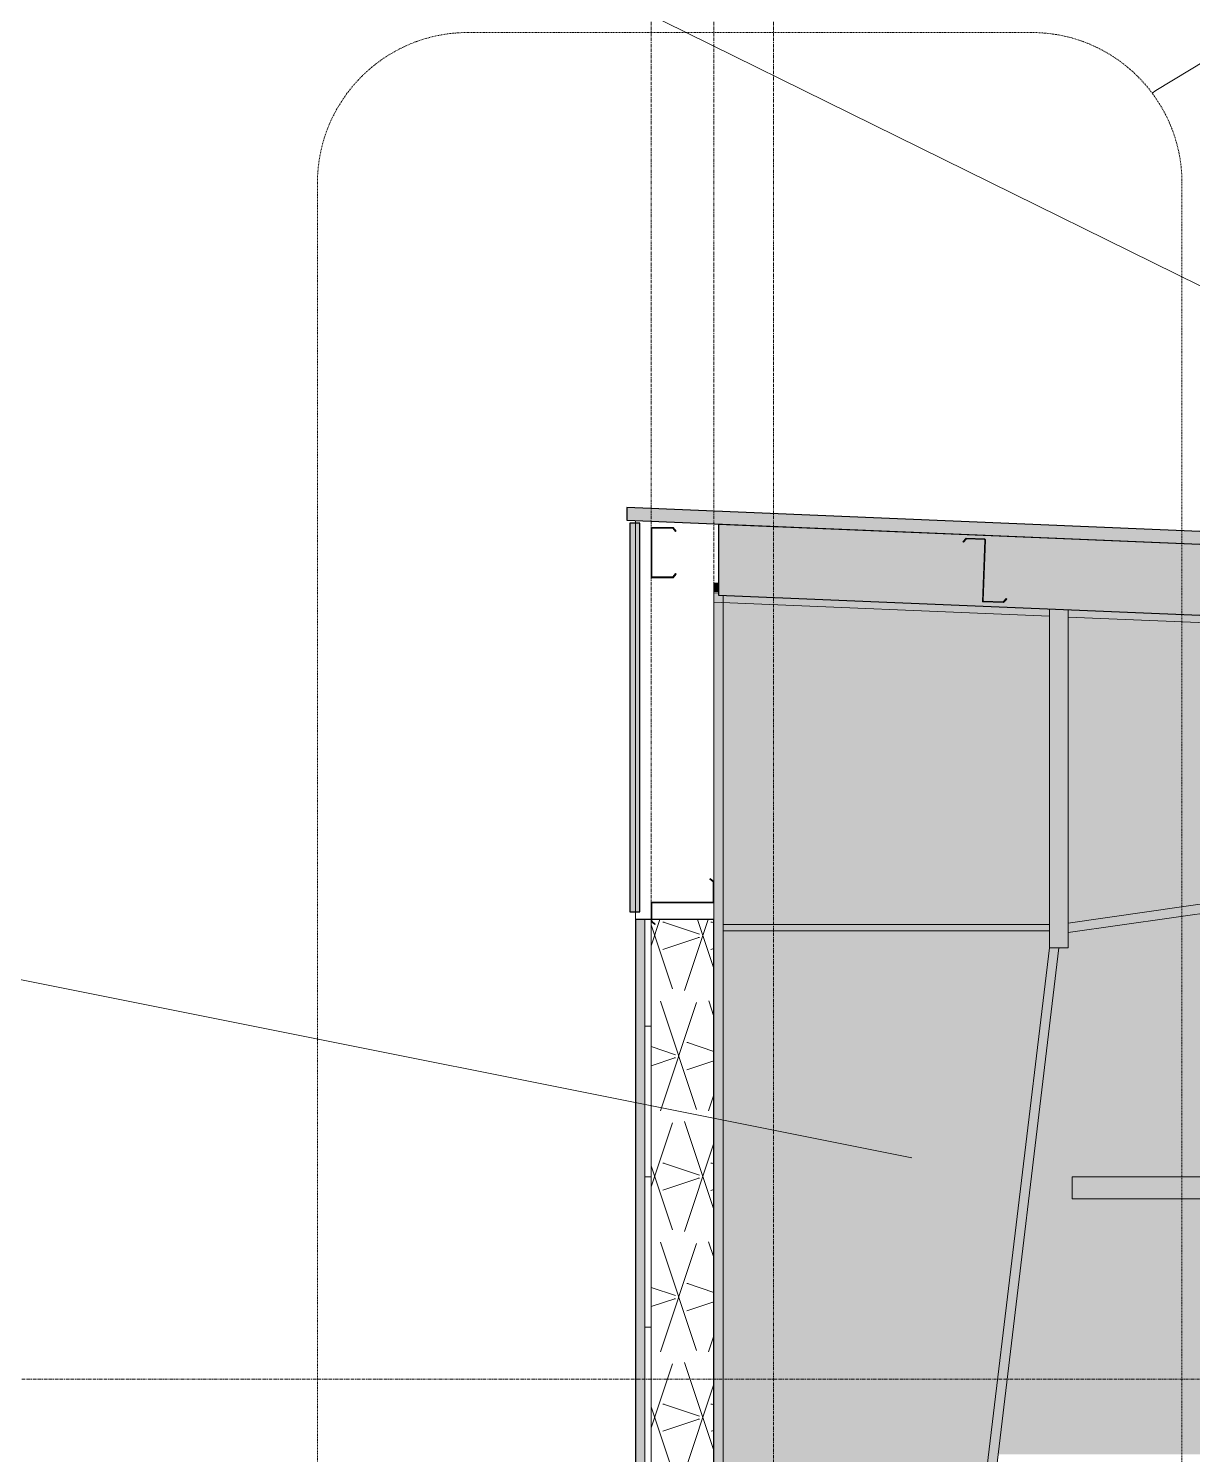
# Model space of a CAD drawing. Header units: inches. Extents: x 21380 to 98133, y -290 to 853.
# Drawn here: x 31380.5 to 31566.1, y 249.8 to 477 of the extents above; entities that cross this region are included whole.
import ezdxf

# ---------------------------------------------------------------- set-up
doc = ezdxf.new("R2010")
doc.units = ezdxf.units.IN
doc.header["$MEASUREMENT"] = 0
doc.linetypes.add('Dash Dot 3_16_', pattern=[0.3124999999999999, 0.1874999999999999, -0.06249999999999999, 0, -0.06249999999999999])
doc.linetypes.add('Grid Line 1_2_', pattern=[0.8749999999999999, 0.4999999999999999, -0.125, 0.125, -0.125])
for name, color, linetype, lineweight in [('A-ANNO-IDEN', 131, 'Continuous', 9), ('A-ANNO-SYMB', 150, 'Continuous', 9), ('A-CLNG', 13, 'Continuous', 9), ('A-CLNG-PATT', 13, 'Continuous', 25), ('A-FLOR-LEVL', 51, 'Continuous', 9), ('A-ROOF', 132, 'Continuous', 9), ('A-WALL', 113, 'Continuous', 9), ('A-WALL-PATT', 111, 'Continuous', 25), ('I-WALL', 2, 'Continuous', 9), ('Q-SPCQ', 91, 'Continuous', 9), ('S-BEAM', 12, 'Continuous', 9), ('S-COLS', 52, 'Continuous', 9), ('S-GRID', 1, 'Continuous', 9)]:
    doc.layers.add(name, color=color, linetype=linetype, lineweight=lineweight)
pattern_1 = [(161.57, (22011.972, 102.96), (-7.680223697288786, -0.0009795936816989759), [0, -54.643, 6.067, 0]), (18.43, (22010.052, 102.96), (-7.680223697288786, 0.00097959368169942), [0, -54.643, 6.067, 0]), (108.43, (22011.972, 102.96), (3.838295292656201, -19.20136532245489), [18.21099999999999, -42.49899999999999]), (71.57, (22010.052, 102.96), (3.838295292656203, 19.20136532245489), [18.211, -42.499])]

# ---------------------------------------------------------------- blocks, each defined once
blk = doc.blocks.new('Girt_C - 8_D-1405488-Building Section - North_South looking East _ Fitness Center')
at = {"layer": 'S-BEAM'}
h = blk.add_hatch(dxfattribs=at)
h.set_pattern_fill('FP_31', color=256, style=0, pattern_type=2)
h.set_pattern_definition([(45, (22011.012, 102), (-19.00703027829439, 19.0070302782944), []), (45, (22011.012, 130.8), (-19.00703027829439, 19.0070302782944), [])])
h.paths.add_polyline_path([(21127.80281039606, 389.4867519199237), (21128.28581540391, 390.0623748732768), (21128.20202929295, 390.1326797680864), (21127.75180799595, 389.5961269199234), (21124.48621485067, 389.5961269199262), (21124.49031039606, 389.4867519199237)], flags=0)
h.paths.add_polyline_path([(21124.41218539606, 389.6741954669075), (21124.41218539606, 397.2992792064887), (21124.30281039606, 397.2992519199253), (21124.30281039606, 389.6742519199264)], flags=0)
h.paths.add_polyline_path([(21128.20111499236, 396.8419136927761), (21128.28490110332, 396.9122185875857), (21127.80281039606, 397.4867519199246), (21124.49031039606, 397.4867519199246), (21124.48744201726, 397.3773769199248), (21127.75180799595, 397.3773769199248)], flags=0)
at = {"layer": 'S-BEAM', "lineweight": 15}
for p, q in [((21124.30281039606, 397.2992519199243), (21124.30281039606, 389.6742519199256)), ((21124.41218539606, 389.6741954669065), (21124.41218539606, 397.2992792064884)), ((21124.48744201727, 397.3773769199241), (21127.75180799595, 397.3773769199241)), ((21127.80281039606, 397.4867519199241), (21124.49031039606, 397.4867519199242)), ((21127.75180799595, 397.3773769199241), (21128.20111499236, 396.8419136927756)), ((21128.28490110332, 396.9122185875848), (21127.80281039606, 397.4867519199241)), ((21128.20111499236, 396.8419136927756), (21128.28490110332, 396.9122185875848)), ((21127.75180799595, 389.5961269199228), (21124.48621485067, 389.5961269199255)), ((21124.49031039606, 389.4867519199227), (21127.80281039606, 389.4867519199227)), ((21128.20202929295, 390.1326797680861), (21127.75180799595, 389.5961269199228)), ((21127.80281039606, 389.4867519199227), (21128.28581540392, 390.0623748732766)), ((21128.28581540392, 390.0623748732766), (21128.20202929295, 390.1326797680861))]:
    blk.add_line(p, q, dxfattribs=at)
for centre, radius, start, end in [((21124.49031039606, 397.2992519199243), 0.1875, 90, 180), ((21124.49033673803, 397.2992792064884), 0.07815134197153384, 92.12271761574421, 180), ((21124.49031039606, 389.6742519199256), 0.1875, 180, 269.9999999999996), ((21124.49036413072, 389.6741954669065), 0.07817873466002971, 180, 266.9576382898576)]:
    blk.add_arc(centre, radius, start, end, dxfattribs=at)
blk = doc.blocks.new('Basketball_Backstop-Performance_Sports_Systems-3103-Ceiling_Hung - 27_-0_ to 27_-11 7_8_-652462-Building Section - North_South looking East _ Fitness Center')
at = {"layer": 'Q-SPCQ'}
h = blk.add_hatch(color=256, dxfattribs=at)
h.paths.add_polyline_path([(21239.60458709166, 292.2499999999933), (21239.41663610228, 292.4764139435185), (21239.30281039636, 292.2499999999933), (21239.55281039636, 292.2499999999933)], flags=0)
h.paths.add_polyline_path([(21286.15739866465, 292.2499999999927), (21287.42781039636, 292.2499999999927), (21287.42781039636, 293.9999999999924), (21239.64822114136, 293.940370195999), (21239.65342184052, 293.525396308918), (21239.66929185294, 292.2499999999933), (21281.31567991466, 292.2499999999927)], flags=0)
h.paths.add_polyline_path([(21239.21130404542, 292.2499999999933), (21239.25103370107, 292.2499999999933), (21239.25103370107, 292.3387024685741)], flags=0)
h.paths.add_polyline_path([(21218.37333616466, 292.2499999999933), (21239.21130404542, 292.2499999999933), (21239.20543439703, 293.9999999999931), (21191.42781039636, 293.9403701959997), (21191.42781039636, 292.249999999994), (21213.53161741466, 292.249999999994)], flags=0)
h = blk.add_hatch(color=256, dxfattribs=at)
h.paths.add_polyline_path([(21287.42781039636, 290.4999999999922), (21287.42781039636, 292.2499999999927), (21239.66929185294, 292.1942392971388), (21239.66929185294, 290.4999999999929), (21240.30281039636, 290.5596298039877), (21240.30281039636, 290.9999999999965), (21240.49031039636, 290.9999999999965), (21240.49031039636, 290.4999999999929), (21271.63224241466, 290.4999999999922)], flags=0)
h.paths.add_polyline_path([(21232.89849241465, 290.4999999999929), (21238.36531039636, 290.5596298039877), (21238.36531039636, 290.9999999999965), (21238.55281039636, 290.9999999999965), (21238.55281039636, 290.4999999999929), (21239.18632893979, 290.5596298039877), (21239.18632893979, 292.2499999999933), (21191.42781039636, 292.249999999994), (21191.42781039636, 290.4999999999936), (21213.53161741466, 290.4999999999936)], flags=0)
for p, q in [((21239.31740942082, 293.9999999999931), (21191.42781039636, 293.9999999999938)), ((21191.42781039636, 292.2499999999931), (21191.42781039636, 293.9999999999931)), ((21191.42781039636, 290.4999999999931), (21191.42781039636, 292.2499999999931)), ((21191.42781039636, 290.4999999999936), (21238.36531039636, 290.4999999999929))]:
    blk.add_line(p, q, dxfattribs=at)
blk = doc.blocks.new('Girt_Z - 10_D-1351983-Building Section - North_South looking East _ Fitness Center')
at = {"layer": 'S-BEAM', "lineweight": 15}
for p, q in [((21174.50952777787, 395.7769660343175), (21174.00393687243, 395.2230004791275)), ((21174.0847235159, 395.1492684720842), (21174.55593262181, 395.6655625967497)), ((21177.44448118008, 395.6546763092255), (21174.50952777787, 395.7769660343175)), ((21174.55593262181, 395.6655625967497), (21177.44279373137, 395.5452767171844)), ((21177.51473386024, 395.4641137346237), (21177.1062330043, 385.6600931919962)), ((21177.22331656113, 385.8428208982946), (21177.62401290415, 395.4595331308871)), ((21174.00393687243, 395.2230004791275), (21174.0847235159, 395.1492684720842)), ((21177.1062330043, 385.6600931919962), (21180.47830712598, 385.5195901035927)), ((21180.43190228205, 385.6309935411603), (21177.29403180148, 385.7617381445175)), ((21180.90311138796, 386.1472876658258), (21180.43190228205, 385.6309935411603)), ((21180.47830712598, 385.5195901035927), (21180.98389803142, 386.0735556587826)), ((21180.98389803142, 386.0735556587826), (21180.90311138796, 386.1472876658258))]:
    blk.add_line(p, q, dxfattribs=at)
for centre, radius, start, end in [((21177.43665026977, 395.4673672175599), 0.07815134197381284, 357.6140559695821, 85.49133835193594), ((21177.43667545295, 395.4673388580206), 0.1874999999984359, 357.6140559695962, 87.61405597030416), ((21177.30142752054, 385.8395662749859), 0.07817873465887912, 177.6140559696019, 264.5716942620513)]:
    blk.add_arc(centre, radius, start, end, dxfattribs=at)
blk = doc.blocks.new('columns and girder2 - one-1334686-Building Section - North_South looking East _ Fitness Center')
at = {"layer": 'S-BEAM'}
h = blk.add_hatch(color=256, dxfattribs=at)
h.paths.add_polyline_path([(21149.5555042989, 1.91846538655227e-13), (21189.31369611287, 330.4760111071399), (21187.80283551836, 330.4760111071399), (21148.04464370438, 1.91846538655227e-13), (21149.50726059942, 1.91846538655227e-13)], flags=0)
h.paths.add_polyline_path([(22359.55281039645, 1.91846538655227e-13), (22359.55281039645, 98.2499999999913), (22358.8028103962, 98.2499999999913), (22358.8028103962, 116.8203181467408), (22358.05281039645, 116.8203181467408), (22358.09991259614, 1.91846538655227e-13)], flags=0)
h.paths.add_polyline_path([(22347.90480733787, 1.91846538655227e-13), (22349.36423659795, 1.91846538655227e-13), (22309.55279832168, 292.3686661120781), (22308.03895422599, 292.3686661120781), (22347.85039433396, 1.91846538655227e-13)], flags=0)
h.paths.add_polyline_path([(21135.05281039633, 99.00000000000017), (21135.42781039634, 99.00000000000017), (21135.42781039634, 144.0000000000002), (21135.80280849645, 144.0000000000002), (21135.80072063529, 386.6703215612566), (21135.05281039634, 386.7014844878789), (21135.05281039634, 387.2557253780561), (21134.30280849645, 387.2869761166788), (21134.30283768232, 146.2500000001039), (21135.05281039634, 146.2500000001039), (21135.05281039633, 105.7608823814073)], flags=0)
h.paths.add_polyline_path([(22358.8028103962, 134.8203181467415), (22358.8028103962, 194.5000000001022), (22359.5528103962, 194.5000000001022), (22359.55041246334, 335.680751068421), (22358.05281039645, 335.7431511545416), (22358.05281039645, 134.8203181467415), (22358.68248056569, 134.8203181467415)], flags=0)
h = blk.add_hatch(color=256, dxfattribs=at)
h.paths.add_polyline_path([(22306.55279714119, 294.8545370902594), (22306.55279714119, 296.3765716891654), (22142.85751532782, 324.5205037636762), (22023.34141888551, 317.6205128718692), (22023.27944416907, 316.1331383268902), (22143.14161741466, 322.9496463188076), (22298.07661741466, 296.3118375984396)], flags=0)
h.paths.add_polyline_path([(22020.27512492348, 316.0913922249639), (22020.33757998655, 317.5902949445041), (21599.74532381744, 328.1532308809236), (21599.68308942357, 326.6596344388241), (22020.18249552967, 316.0937197294987)], flags=0)
h.paths.add_polyline_path([(21596.68993151887, 326.8872370874418), (21596.75262470576, 328.3918443481747), (21362.99199445503, 359.0167323377506), (21190.80283669884, 334.4401236668908), (21190.80283669884, 332.9249250704567), (21363.00084445919, 357.5027857419046), (21596.59095837454, 326.9002035342434)], flags=0)
h.paths.add_polyline_path([(22359.55281039645, 334.5079633845234), (22359.55281039645, 335.6806511545411), (22353.30749147138, 335.9408727764188), (22353.19451727575, 335.4908874109404), (22353.20396811057, 334.7725038446493)], flags=0)
h.paths.add_polyline_path([(22352.90487829427, 334.7849661730653), (22352.94419351157, 335.7285313883025), (22352.76996968195, 335.963269517645), (22309.55279832167, 337.7639849909896), (22309.55279832167, 336.5913394718435), (22352.76996968195, 334.7905874792453)], flags=0)
h.paths.add_polyline_path([(22306.55279714119, 336.7163420560831), (22306.55279714119, 337.8889850401769), (22024.67194027088, 349.5526257367111), (22024.68899683153, 348.460905248753), (22259.34286741466, 338.6834623545595)], flags=0)
h.paths.add_polyline_path([(22021.62918389356, 348.5884000400966), (22021.67794993419, 349.7587703404694), (21601.37527842501, 367.2713816533511), (21601.32652682231, 366.1013659143842), (22020.18249552967, 348.6486799444018)], flags=0)
h.paths.add_polyline_path([(21598.32908938078, 366.2262616740019), (21598.37784087811, 367.3962748844723), (21190.80283669884, 384.3785667252747), (21190.80283669884, 383.2068665691194), (21596.59095837454, 366.2986852680116)], flags=0)
h.paths.add_polyline_path([(21187.80283551836, 383.331869153359), (21187.80283551836, 384.5035667744613), (21135.05281039634, 386.7014844878789), (21135.05281039634, 387.0301586065533), (21134.30280849645, 387.0614086902157), (21134.30280849645, 385.5610821543831), (21174.79786741465, 383.873753813769)], flags=0)
h = blk.add_hatch(color=256, dxfattribs=at)
h.paths.add_polyline_path([(21137.45959546043, 1.91846538655227e-13), (21148.04464370438, 1.91846538655227e-13), (21187.80283551836, 330.4760111071399), (21187.80283551836, 333.2260421892596), (21135.80280849645, 333.2260421892596), (21135.80280849645, 144.0000000000002), (21137.17781039634, 144.0000000000002), (21137.17781039634, 1.91846538655227e-13)], flags=0)
h.paths.add_polyline_path([(22350.84855467137, 1.91846538655227e-13), (22358.05281039645, 1.91846538655227e-13), (22358.05281039645, 116.8203181467408), (22357.65769856085, 116.8203181467408), (22357.65769856085, 134.8203181467415), (22358.05281039645, 134.8203181467415), (22358.05281039645, 295.1186361941772), (22309.55279832168, 295.1186361941772), (22309.55279832168, 292.3686661120781), (22349.36423659795, 1.91846538655227e-13)], flags=0)
h.paths.add_polyline_path([(22309.55279832168, 296.1186365876755), (22358.05281039645, 296.1186365876755), (22358.05281039645, 334.5704646520493), (22353.16117365379, 334.6906404838343), (22352.76996968195, 325.3017451596896), (22352.94419351157, 324.9151720950296), (22353.26068972774, 324.768353805565), (22354.63199987056, 324.7112158829431), (22354.61430688906, 324.2865843268829), (22350.5878006045, 324.4543554220733), (22350.605493586, 324.8789869781375), (22352.13282183255, 324.8789869781375), (22352.34513085503, 324.9567401119517), (22352.51019508294, 325.3125691013144), (22352.90487829427, 334.784966173066), (22309.55279832167, 336.5913394718442), (22309.55279832167, 296.3284313486841)], flags=0)
h.paths.add_polyline_path([(22306.55279714119, 296.3765716891299), (22306.55279714119, 336.7163420560838), (22024.62655974812, 348.4635068466552), (22023.34219929893, 317.6392425589446), (22143.14161741466, 324.4716584350189), (22298.07661741466, 297.8338710311288)], flags=0)
h.paths.add_polyline_path([(22020.33757998655, 317.5902949445054), (22021.62918389356, 348.5884000400966), (21601.32652682231, 366.1013659143842), (21599.74554489401, 328.1585366153823), (22020.18249552967, 317.5941917610947)], flags=0)
h.paths.add_polyline_path([(21596.75262470575, 328.391844348058), (21598.32908938078, 366.2262616740019), (21190.80283669884, 383.2068665691194), (21190.80283669884, 334.440123667017), (21363.00084445919, 359.0155729020777), (21596.59095837454, 328.4130241903589)], flags=0)
h.paths.add_polyline_path([(21135.80280849645, 334.2260425827634), (21187.80283551836, 334.2260425827634), (21187.80283551836, 383.331869153359), (21135.80280849645, 385.4985808868572), (21135.80280849645, 349.9608823814075)], flags=0)
h = blk.add_hatch(color=256, dxfattribs=at)
h.paths.add_polyline_path([(22306.55279714119, 292.3686661120781), (22309.55279832167, 292.3686661120781), (22309.55279832167, 337.7639849909903), (22306.55279714119, 337.8889850401775), (22306.55279714119, 310.8888823814078)], flags=0)
h.paths.add_polyline_path([(22023.17987142445, 313.743422419585), (22024.64817312023, 349.63501104105), (22021.67794993419, 349.758770340468), (22020.18249552967, 313.8683146478212)], flags=0)
h.paths.add_polyline_path([(21599.58839655403, 324.3870497111637), (21601.37527842501, 367.2713816533518), (21598.37784087811, 367.3962748844716), (21596.59095837454, 324.5119277603002)], flags=0)
h.paths.add_polyline_path([(21187.80283551836, 330.4760111071399), (21190.80283669884, 330.4760111071399), (21190.80283669884, 384.3785667252747), (21187.80283551836, 384.5035667744613), (21187.80283551836, 335.2171094878771)], flags=0)
h = blk.add_hatch(color=256, dxfattribs=at)
h.paths.add_polyline_path([(22358.05281039645, 295.1186361941772), (22358.05281039645, 296.1186365876755), (22309.55279832167, 296.1186365876755), (22309.55279832167, 295.1186361941772), (22336.81036741466, 295.1186361941772)], flags=0)
h.paths.add_polyline_path([(21174.79786741465, 333.2260421892596), (21187.80283551836, 333.2260421892596), (21187.80283551836, 334.2260425827634), (21135.80280849645, 334.2260425827634), (21135.80280849645, 333.2260421892596), (21136.06411741465, 333.2260421892596)], flags=0)
for p, q in [((21134.30280849645, 387.2869761166792), (21134.30280849645, 341.0625000000954)), ((21135.05281039634, 387.2557253780558), (21134.30280849645, 387.2869761166792)), ((21134.30280849645, 387.0614086902152), (21134.30280849645, 385.5610821543832)), ((21135.05281039634, 387.0301586065527), (21134.30280849645, 387.0614086902152)), ((21135.80280849645, 144.0000000000002), (21135.80280849645, 386.6702345670416)), ((21134.30280849645, 385.5610821543832), (21187.80283551836, 383.3318691533592)), ((21187.80283551836, 384.5035667744614), (21187.80283551836, 330.4760111071401)), ((21190.80283669884, 330.47601110714), (21190.80283669884, 384.3785667252745)), ((21190.80283669884, 383.2068665691197), (21598.32908938078, 366.2262616740016)), ((21362.99199445503, 359.0167323377505), (21190.80283669884, 334.4401236668905)), ((21190.80283669884, 332.9249250704568), (21363.00084445919, 357.5027857419048)), ((21134.30280849645, 337.6875000000954), (21134.30280849645, 335.0000000000001)), ((21187.80283551836, 334.2260425827636), (21135.80280849645, 334.2260425827636)), ((21135.80280849645, 333.2260421892598), (21187.80283551836, 333.2260421892598)), ((21187.80283551836, 330.4760111071401), (21148.04464370438, 3.62376795237651e-13)), ((21149.5555042989, 2.997602166487922e-13), (21189.31369611288, 330.4760111071401)), ((21187.80283551836, 330.47601110714), (21190.80283669884, 330.47601110714))]:
    blk.add_line(p, q, dxfattribs=at)
blk = doc.blocks.new('Girt_Z - 10_D-V168-Building Section - North_South looking East _ Fitness Center')
at = {"layer": 'S-BEAM', "lineweight": 15}
for p, q in [((21133.72822061043, 341.54459070736), (21133.65791571562, 341.4608045963939)), ((21133.65791571562, 341.4608045963939), (21134.19337894277, 341.0114975999845)), ((21134.30275394277, 341.0625000000951), (21133.72822061043, 341.54459070736)), ((21134.19337894277, 341.0114975999845), (21134.19337894277, 337.8709044547086)), ((21134.30275394277, 337.6875000000951), (21134.30275394277, 341.0625000000951)), ((21124.30275394277, 337.6093750000952), (21124.30275394277, 334.6718750000951)), ((21124.41212894277, 334.7228774002057), (21124.41212894277, 337.6122433788861)), ((21124.49022665621, 337.6875000000952), (21134.30275394277, 337.6875000000951)), ((21134.11531039579, 337.7968750000951), (21124.49025394277, 337.7968750000951)), ((21124.30275394277, 334.6718750000951), (21124.87728727511, 334.1897842928302)), ((21124.94759216992, 334.2735704037963), (21124.41212894277, 334.7228774002057)), ((21124.87728727511, 334.1897842928302), (21124.94759216992, 334.2735704037963))]:
    blk.add_line(p, q, dxfattribs=at)
for centre, radius, start, end in [((21124.49025394277, 337.6093750000953), 0.1875, 90, 180), ((21124.49022665621, 337.609348658122), 0.0781513419719081, 90, 177.8772823820541), ((21134.11531039579, 337.8750537347523), 0.07817873465601069, 269.9999999999996, 356.9576382930838)]:
    blk.add_arc(centre, radius, start, end, dxfattribs=at)

msp = doc.modelspace()

# ---------------------------------------------------------------- hatches: boundary and pattern name
at = {"layer": 'A-CLNG-PATT', "lineweight": 9}
h = msp.add_hatch(dxfattribs=at)
h.set_pattern_fill('FP_29', color=256, style=0, pattern_type=2)
h.set_pattern_definition(pattern_1)
h.paths.add_polyline_path([(32726.16984092332, 335.2171094878776), (32726.16984092332, 346.4768708780006), (31490.54484092327, 397.9612458780024), (31490.54484092327, 386.7014844878794), (32614.83489794159, 339.8560654454502)], flags=0)
at = {"layer": 'A-ROOF'}
msp.add_hatch(color=256, dxfattribs=at).paths.add_polyline_path([(32788.58729100135, 343.9546008458125), (32788.58729100135, 345.9563362040566), (31475.94501658589, 400.6497643047052), (31475.94501658589, 398.6480289464604), (32769.76989794159, 344.7386588899689)], flags=0)
at = {"layer": 'A-WALL'}
msp.add_hatch(color=256, dxfattribs=at).paths.add_polyline_path([(31478.79484092327, 146.2500000002039), (31478.79484092327, 335.0000000000002), (31477.29484092327, 335.0000000000002), (31477.29484092327, 146.2500000002039)], flags=0)
at = {"layer": 'A-WALL-PATT', "lineweight": 9, "transparency": 33554649}
msp.add_hatch(color=256, dxfattribs=at).paths.add_polyline_path([(31476.41167138995, 336.250358960872), (31477.98647138995, 336.250358960872), (31477.98647138995, 398.1729589171827), (31476.41167138995, 398.1729589171827), (31476.41167138995, 349.960882381408)], flags=0)
at = {"layer": 'A-WALL-PATT', "lineweight": 9}
h = msp.add_hatch(dxfattribs=at)
h.set_pattern_fill('FP_32', color=256, style=0, pattern_type=2)
h.set_pattern_definition([(0, (22011.012, 102), (0, 24), []), (90, (22011.012, 102), (-24, 1.469576158976824e-15), [])])
h.paths.add_polyline_path([(31479.79484092327, 146.2500000002039), (31479.79484092327, 335.0000000000002), (31478.79484092327, 335.0000000000002), (31478.79484092327, 146.2500000002039)], flags=0)
h = msp.add_hatch(dxfattribs=at)
h.set_pattern_fill('FP_29', color=256, style=0, pattern_type=2)
h.set_pattern_definition(pattern_1)
h.paths.add_polyline_path([(31489.79484092327, 146.2500000002039), (31489.79484092327, 335.0000000000002), (31479.79484092327, 335.0000000000002), (31479.79484092327, 146.2500000002039)], flags=0)
at = {"layer": 'I-WALL', "lineweight": 5}
h = msp.add_hatch(color=256, dxfattribs=at)
h.paths.add_polyline_path([(31592.9198409233, 281.3749999999852), (31592.9198409233, 282.9549999999851), (31593.11148255289, 282.8785485539028), (31593.22237758868, 281.7291359897269), (31593.07361405381, 281.554999999985)], flags=0)
h.paths.add_polyline_path([(31592.9198409233, 281.3749999999852), (31593.32643885771, 281.6713223440833), (31593.30234360451, 281.5848823814082), (31593.23224169159, 281.5464168826044)], flags=0)
h.paths.add_polyline_path([(31544.8057266398, 249.7500000000007), (31594.3580752625, 249.7500000000007), (31593.46795107457, 280.9175924730893), (31593.59537174278, 281.3749999999852), (31592.9198409233, 281.3749999999852), (31593.6538389776, 281.5848823814082), (31593.72279241098, 281.8324075268865), (31594.05381551951, 281.8324075268865), (31594.05381551951, 281.9924999999834), (31594.48538592248, 281.9924999999834), (31594.54163590433, 284.8326906359177), (31594.27902540284, 285.0154344795309), (31594.04447064322, 285.4216952403567), (31594.04447064322, 285.890804759605), (31594.16984092329, 286.2970655204314), (31594.16984092329, 289.6874999999972), (31594.67835946672, 289.6874999999972), (31594.67835946672, 290.4999999999936), (31594.04484092329, 290.4999999999936), (31594.04484092329, 289.8124999999968), (31593.85734092329, 289.8124999999968), (31593.85734092329, 290.4999999999936), (31546.91984092329, 290.5596298039883), (31546.91984092329, 293.9999999999938), (31594.71537595619, 294.0091208355499), (31594.74222809677, 294.2636006510131), (31594.91984092329, 294.4435878024053), (31595.16050693397, 294.1879735302377), (31595.1698409233, 293.9999999999938), (31642.91984092329, 293.9403701959997), (31642.91984092329, 290.4999999999936), (31595.98234092329, 290.4999999999936), (31595.98234092329, 289.8124999999968), (31595.79484092329, 289.8124999999968), (31595.79484092329, 290.4999999999936), (31595.16132237987, 290.4999999999936), (31595.16132237987, 289.6874999999972), (31595.66984092329, 289.6874999999972), (31595.70467644547, 286.1093749999811), (31595.82609092329, 285.6562499999808), (31595.70467644547, 285.2031249999813), (31595.3424334723, 284.8587675225069), (31595.35061236055, 284.7808797199067), (31595.35734092329, 281.9924999999834), (31595.78586632708, 281.9924999999834), (31595.78586632708, 281.554999999985), (31596.56287458939, 281.4763828159286), (31597.09485521703, 281.3749999999852), (31600.60734092329, 281.3749999999852), (31600.60734092329, 282.8749999999899), (31600.73234092329, 282.8749999999899), (31600.73234092329, 282.3061110924188), (31602.41984092329, 282.2187499999899), (31602.41984092329, 281.9438889075604), (31600.73234092329, 281.9438889075604), (31600.78855007333, 281.3749999999852), (31601.2323409233, 281.3749999999852), (31601.2323409233, 249.7500000000007), (31627.32097763131, 249.7500000000007), (31607.35734092324, 277.1262023679002), (31606.56046592324, 276.8860718037124), (31606.1569881427, 276.9037981877925), (31605.79354346641, 276.997298053875), (31605.33653856659, 277.233887541354), (31605.01396749951, 277.528495642307), (31604.75039484714, 277.9227050926224), (31604.51949144881, 278.4443130262802), (31603.5914137985, 280.8713203435561), (31603.70254971056, 281.0922912126766), (31603.45883127702, 281.4458446032699), (31603.83383127702, 281.7110096462149), (31604.13246718909, 281.4123737341494), (31604.34271475351, 281.6226212985659), (31607.52980083976, 280.2611631228019), (31608.04363855534, 279.6874999999954), (31608.29484092324, 278.934850470435), (31742.0448409232, 281.0479725996763), (31742.0448409232, 290.4999999999915), (31723.91984092324, 290.5596298039856), (31723.95864794159, 293.9999999999918), (31742.0448409232, 293.9999999999924), (31742.0448409232, 341.4921875000963), (31606.31903051912, 341.4921875000963), (31546.29486722577, 332.9249250704572), (31546.29486722577, 330.4760111071404), (31544.8057266398, 330.4760111071404), (31535.09391662605, 249.7500000000007), (31543.72769017614, 249.7500000000007)], flags=0)
h.paths.add_polyline_path([(31738.48380419159, 249.7500000000007), (31742.0448409232, 249.7500000000007), (31742.0448409232, 274.8295120059797), (31708.85866356776, 249.7500000000007), (31736.5448409232, 249.7500000000007)], flags=0)
h.paths.add_polyline_path([(31708.44401309092, 249.7500000000007), (31742.0448409232, 275.1428723397307), (31742.0448409232, 280.6611861149199), (31608.28187633269, 278.598358618693), (31608.08695810248, 277.9170826382226), (31607.95246207395, 277.6893398282161), (31607.63833480011, 277.3404696172519), (31627.70740485536, 249.7500000000007), (31704.59177294159, 249.7500000000007)], flags=0)
h.paths.add_polyline_path([(31606.38408413748, 278.4734574701467), (31606.34128513797, 278.5334936490505), (31606.2453298114, 278.6192494103045), (31606.34704806681, 278.4783333613524)], flags=0)
h.paths.add_polyline_path([(31606.20011080902, 278.9029186089371), (31606.35513616197, 278.9914814565681), (31606.26808279964, 278.9850268986087), (31606.19822646004, 278.9192375497434)], flags=0)
h.paths.add_polyline_path([(31606.59661761854, 278.9267766952927), (31606.49839670852, 279.0192795553557), (31606.59247374155, 278.9278870437863)], flags=0)
h.paths.add_polyline_path([(31596.9198409233, 281.3749999999852), (31596.56889836527, 281.8324075268865), (31596.7281992937, 282.8785485539021), (31596.9198409233, 282.9549999999851), (31596.9198409233, 281.5848823814082)], flags=0)
h.paths.add_polyline_path([(31596.9198409233, 281.3749999999852), (31596.51324298888, 281.6713223440833), (31596.60642910178, 281.6713223440826), (31596.72945997836, 281.554999999985)], flags=0)
h.paths.add_polyline_path([(31602.41984092329, 283.0688889075604), (31600.73234092329, 283.1562499999893), (31600.73234092329, 283.4311110924188), (31602.41984092329, 283.3437499999899), (31602.41984092329, 283.0876202367801)], flags=0)
h.paths.add_polyline_path([(31595.41053154512, 285.7269617475192), (31595.35285362518, 285.8142011013071), (31595.40280383644, 285.7281377516076)], flags=0)
at = {"layer": 'S-COLS', "lineweight": 5}
for points in [[(31490.22843467311, 387.268909250022), (31490.22843467311, 388.6152271536225), (31489.79484092311, 388.6152271536225), (31489.79484092311, 387.2869761166793)], [(31490.54484092327, 387.2557253780566), (31490.54484092327, 388.6152271536225), (31490.22843467311, 388.6152271536225), (31490.2757571549, 387.2669374383381), (31490.44748894513, 387.2597817960781)]]:
    msp.add_hatch(color=256, dxfattribs=at).paths.add_polyline_path(points, flags=0)

# ---------------------------------------------------------------- linework, layer by layer
at = {"layer": 'A-ANNO-IDEN', "color": 153}
for p, q in [((31814.7491569245, 313.8689974635477), (31254.67350030168, 590.2934187437822)), ((31521.37080867771, 297.0429342652966), (31254.67350030171, 350.2572788194465))]:
    msp.add_line(p, q, dxfattribs=at)
at = {"layer": 'A-ANNO-SYMB'}
for p, q in [((31560.25726600644, 467.1058446340505), (31659.35516789435, 527.3546131434108)), ((31559.68530469351, 466.6811286538929), (31560.25726600644, 467.1058446340505))]:
    msp.add_line(p, q, dxfattribs=at)
at = {"layer": 'A-ANNO-SYMB', "linetype": 'Dash Dot 3_16_'}
for p, q in [((31540.41671816265, 476.373033983284), (31450.59649588538, 476.373033983284)), ((31426.59649588538, 452.3730339832841), (31426.59649588538, -45.65776750707114)), ((31564.41671816265, -45.65776750707112), (31564.41671816265, 452.3730339832841))]:
    msp.add_line(p, q, dxfattribs=at)
for centre, start, end in [((31450.59649588538, 452.3730339832841), 90, 180), ((31540.41671816265, 452.3730339832841), 0, 90)]:
    msp.add_arc(centre, 24, start, end, dxfattribs=at)
at = {"layer": 'A-CLNG', "lineweight": 25}
for p, q in [((32726.16984092332, 346.4768708779995), (31490.54484092328, 397.9612458780014)), ((31490.54484092328, 397.9612458780014), (31490.54484092328, 386.7014844878786)), ((31490.54484092328, 386.7014844878786), (32726.16984092332, 335.2171094878767))]:
    msp.add_line(p, q, dxfattribs=at)
at = {"layer": 'A-FLOR-LEVL', "linetype": 'Grid Line 1_2_'}
msp.add_line((30717.09286020656, 261.7499999999999), (34081.64680896046, 261.7499999999999), dxfattribs=at)
at = {"layer": 'A-ROOF', "lineweight": 25}
for p, q in [((32788.58729100136, 345.9563362040553), (31475.94501658589, 400.649764304704)), ((31475.94501658589, 400.649764304704), (31475.94501658589, 398.6480289464599)), ((31475.94501658589, 398.6480289464599), (32788.58729100136, 343.9546008458113))]:
    msp.add_line(p, q, dxfattribs=at)
at = {"layer": 'A-WALL', "lineweight": 25}
for p, q in [((31476.41167138996, 398.1729589171817), (31476.41167138996, 336.2503589608713)), ((31477.98647138996, 398.1729589171817), (31476.41167138996, 398.1729589171817)), ((31477.98647138996, 336.2503589608713), (31477.98647138996, 398.1729589171817)), ((31476.41167138996, 336.2503589608713), (31477.98647138996, 336.2503589608713)), ((31477.29484092327, 334.9999999999999), (31477.29484092327, 95.99999999999996)), ((31489.79484092328, 334.9999999999999), (31477.29484092327, 334.9999999999999)), ((31489.79484092328, 146.2500000002038), (31489.79484092328, 334.9999999999999))]:
    msp.add_line(p, q, dxfattribs=at)
at = {"layer": 'A-WALL'}
for p, q in [((31476.41167139008, 398.1729589171817), (31476.41167139008, 336.2503589608713)), ((31477.29484092315, 398.5917862657358), (31477.29484092315, 334.9999999999999)), ((31478.79484092328, 334.9999999999999), (31478.79484092328, 95.99999999999996)), ((31479.79484092328, 334.9999999999999), (31479.79484092328, 95.99999999999996))]:
    msp.add_line(p, q, dxfattribs=at)
at = {"layer": 'S-COLS'}
for p, q in [((31489.79484092312, 388.6152271536218), (31489.79484092312, 387.2869761166789)), ((31490.22843467312, 388.6152271536218), (31489.79484092312, 388.6152271536218)), ((31490.22843467312, 388.6152271536218), (31490.22843467312, 387.2689092500217)), ((31490.53850052317, 388.6152271536218), (31490.22843467312, 388.6152271536218))]:
    msp.add_line(p, q, dxfattribs=at)
at = {"layer": 'S-GRID', "linetype": 'Grid Line 1_2_'}
for p, q in [((31479.79484092324, -273.1608068449274), (31479.79484092324, 738.6570754422745)), ((31489.79484092323, -273.1608068449274), (31489.79484092323, 738.6570754422745)), ((31499.29484092327, -273.1608068449274), (31499.29484092327, 738.6570754422745))]:
    msp.add_line(p, q, dxfattribs=at)

# ---------------------------------------------------------------- block references
at = {"layer": 'Q-SPCQ'}
msp.add_blockref('Basketball_Backstop-Performance_Sports_Systems-3103-Ceiling_Hung - 27_-0_ to 27_-11 7_8_-652462-Building Section - North_South looking East _ Fitness Center', (10355.49203052693, 0), dxfattribs=at)
at = {"layer": 'S-BEAM'}
for name in ['Girt_C - 8_D-1405488-Building Section - North_South looking East _ Fitness Center', 'Girt_Z - 10_D-1351983-Building Section - North_South looking East _ Fitness Center', 'columns and girder2 - one-1334686-Building Section - North_South looking East _ Fitness Center', 'Girt_Z - 10_D-V168-Building Section - North_South looking East _ Fitness Center']:
    msp.add_blockref(name, (10355.49203052693, 0), dxfattribs=at)

doc.saveas('drawing.dxf')
